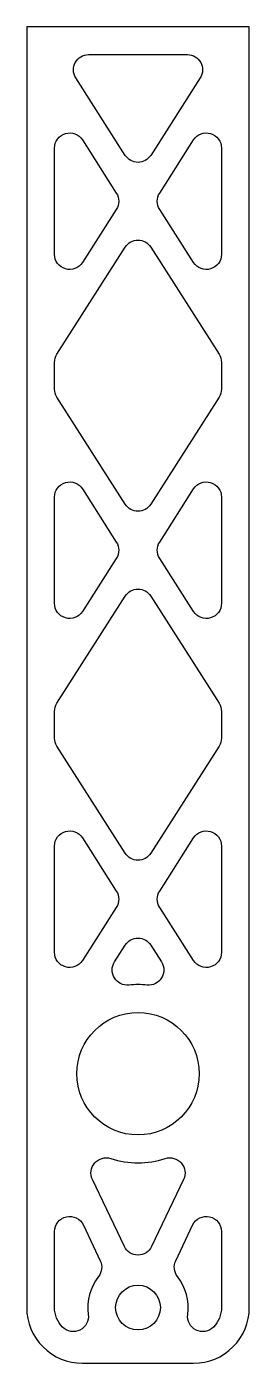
# Model space of a CAD drawing. Header units: inches. Extents: x 0 to 1, y -6 to 0.
import ezdxf

# ---------------------------------------------------------------- set-up
doc = ezdxf.new("R2010")
doc.units = ezdxf.units.IN
doc.header["$MEASUREMENT"] = 0

msp = doc.modelspace()

# ---------------------------------------------------------------- linework, layer by layer
for points in [[(0.25, -6), (0.75, -6, 0.414214), (1, -5.75), (1, 0), (0, 0), (0, -5.75, 0.414214)], [(0.2207, -0.2296, -0.592282), (0.278, -0.125), (0.722, -0.125, -0.592282), (0.7793, -0.2296), (0.5573, -0.5774, -0.548051), (0.4427, -0.5774)], [(0.4025, -0.8199), (0.2503, -1.0583, -0.749798), (0.125, -1.0218), (0.125, -0.5449, -0.749798), (0.2503, -0.5083), (0.4025, -0.7467, -0.291947)], [(0.5975, -0.7467), (0.7497, -0.5083, -0.749798), (0.875, -0.5449), (0.875, -1.0218, -0.749798), (0.7497, -1.0583), (0.5975, -0.8199, -0.291947)], [(0.875, -1.5068), (0.875, -1.6265, -0.142989), (0.8643, -1.6631), (0.5573, -2.144, -0.548051), (0.4427, -2.144), (0.1357, -1.6631, -0.142989), (0.125, -1.6265), (0.125, -1.5068, -0.142989), (0.1357, -1.4703), (0.4427, -0.9893, -0.548051), (0.5573, -0.9893), (0.8643, -1.4703, -0.142989)], [(0.4025, -2.3866), (0.2503, -2.625, -0.749798), (0.125, -2.5884), (0.125, -2.1116, -0.749798), (0.2503, -2.075), (0.4025, -2.3134, -0.291947)], [(0.875, -2.1116), (0.875, -2.5884, -0.749798), (0.7497, -2.625), (0.5975, -2.3866, -0.291947), (0.5975, -2.3134), (0.7497, -2.075, -0.749798)], [(0.875, -3.0735), (0.875, -3.1932, -0.142989), (0.8643, -3.2297), (0.5573, -3.7107, -0.548051), (0.4427, -3.7107), (0.1357, -3.2297, -0.142989), (0.125, -3.1932), (0.125, -3.0735, -0.142989), (0.1357, -3.0369), (0.4427, -2.556, -0.548051), (0.5573, -2.556), (0.8643, -3.0369, -0.142989)], [(0.4025, -3.9533), (0.2503, -4.1917, -0.749798), (0.125, -4.1551), (0.125, -3.6782, -0.749798), (0.2503, -3.6417), (0.4025, -3.8801, -0.291947)], [(0.5975, -3.8801), (0.7497, -3.6417, -0.749798), (0.875, -3.6782), (0.875, -4.1551, -0.749798), (0.7497, -4.1917), (0.5975, -3.9533, -0.291947)], [(0.5573, -4.1226), (0.6054, -4.1979, -0.62755), (0.5411, -4.3021, 0.051456), (0.4589, -4.3021, -0.62755), (0.3946, -4.1979), (0.4427, -4.1226, -0.548051)], [(0.3775, -5.0808, 0.156874), (0.6225, -5.0808, -0.657468), (0.7047, -5.1748), (0.5614, -5.4757, -0.6314), (0.4386, -5.4757), (0.2953, -5.1748, -0.657468)], [(0.125, -5.75), (0.125, -5.4088, -0.799266), (0.2544, -5.3796), (0.3305, -5.5395, -0.284858), (0.3226, -5.6107, 0.203152), (0.2766, -5.7806, -0.723119), (0.1606, -5.8373, -0.195791)], [(0.6774, -5.6107, -0.284858), (0.6695, -5.5395), (0.7456, -5.3796, -0.799266), (0.875, -5.4088), (0.875, -5.75, -0.195791), (0.8394, -5.8373, -0.723119), (0.7234, -5.7806, 0.203152)]]:
    msp.add_lwpolyline(points, format="xyb", close=True)
for centre, radius in [((0.5, -4.7), 0.275), ((0.5, -5.75), 0.1005)]:
    msp.add_circle(centre, radius)

doc.saveas('drawing.dxf')
